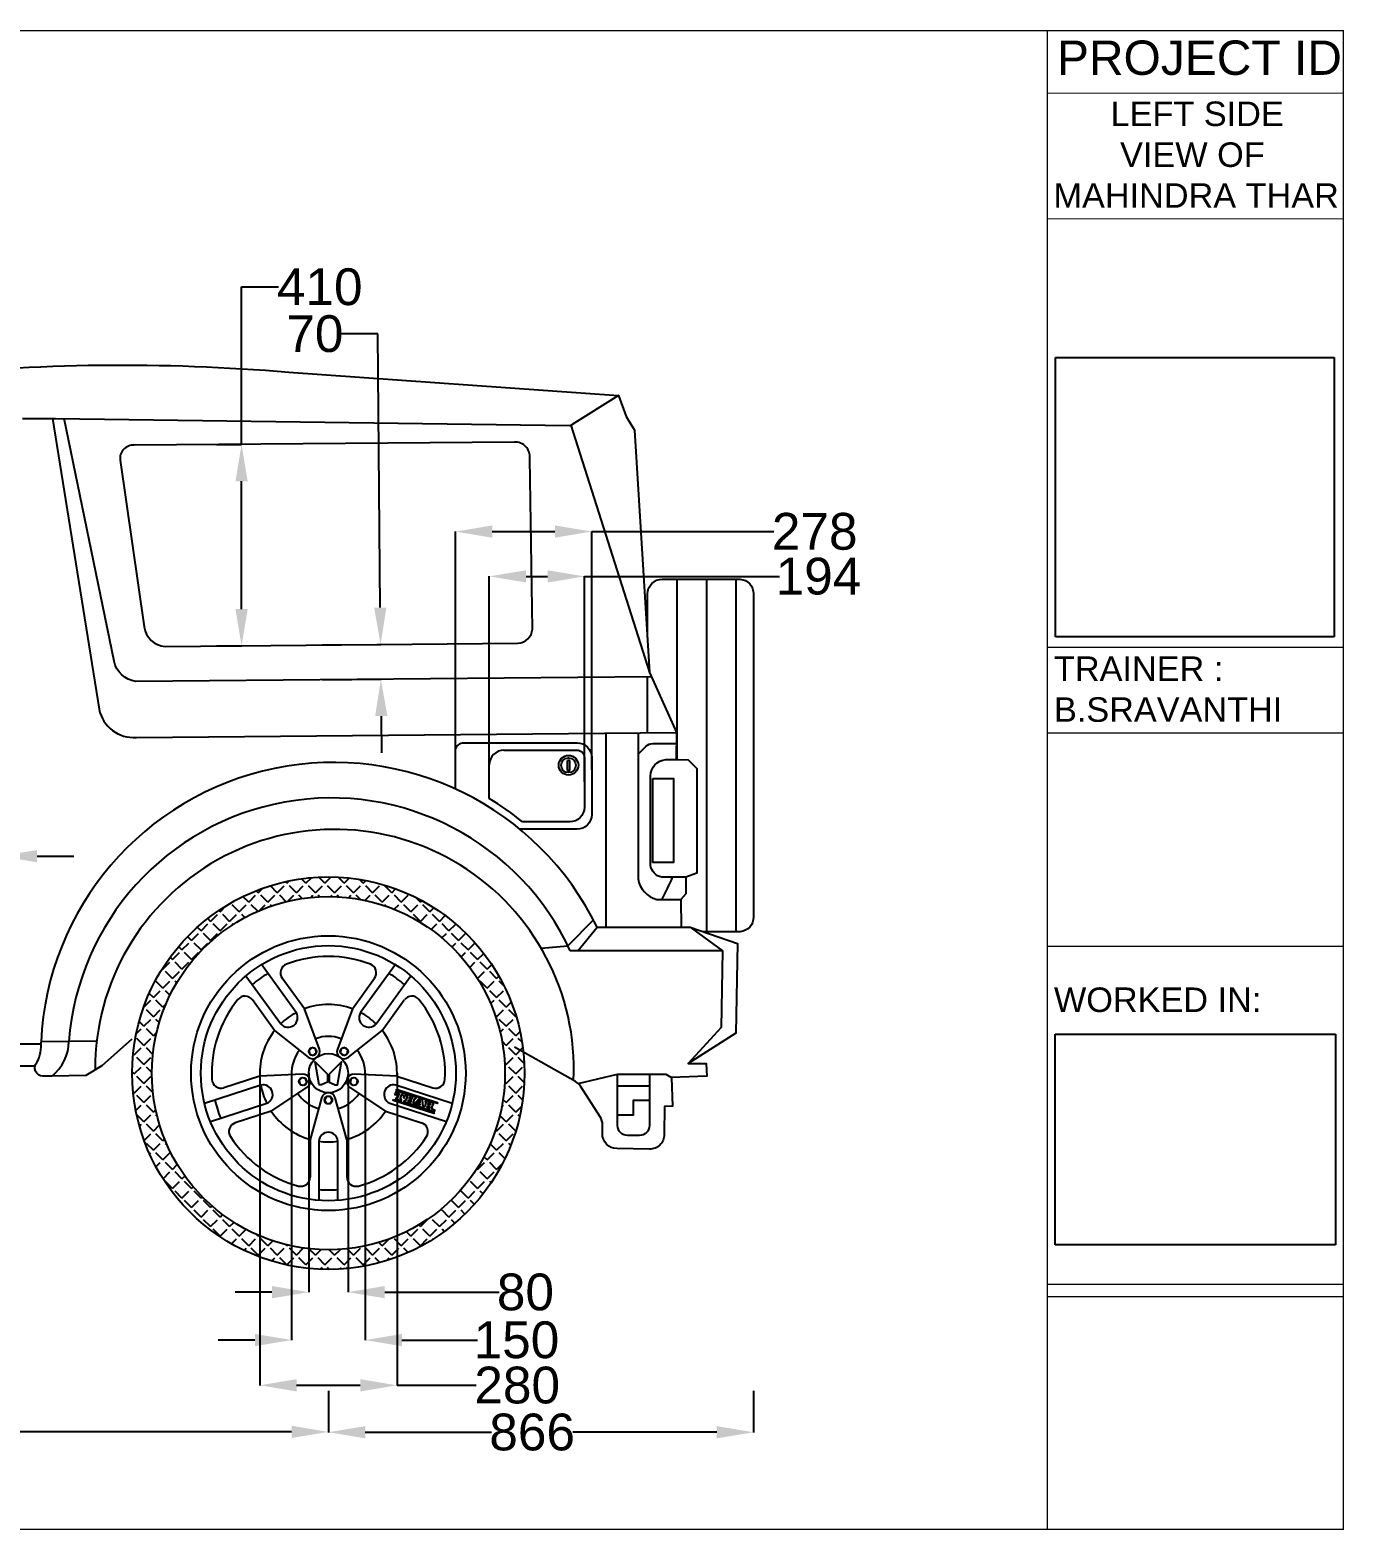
# Model space of a CAD drawing. Header units: millimetres. Extents: x 95227 to 123007, y 41076 to 56298.
# Drawn here: x 120327 to 123007, y 41076 to 44133 of the extents above; entities that cross this region are included whole.
import ezdxf

# ---------------------------------------------------------------- set-up
doc = ezdxf.new("R2010")
doc.units = ezdxf.units.MM
doc.header["$MEASUREMENT"] = 0
doc.layers.add('Dimensions', color=9, linetype='Continuous')
doc.layers.add('Zig Zag', color=7, linetype='ZIGZAG')
doc.styles.get("Standard").update_dxf_attribs({"font": 'arial.ttf'})
doc.linetypes.add('ZIGZAG', pattern='A,0.0001,-0.2,[131,ltypeshp.shx,S=0.2,R=0,X=-0.2,Y=0],-0.4,[131,ltypeshp.shx,S=0.2,R=180,X=0.2,Y=0],-0.2', length=0.8001)
doc.dimstyles.get("Standard").update_dxf_attribs({"dimtxt": 75, "dimasz": 75, "dimexe": 0.18, "dimexo": 0.0625, "dimgap": 0.09, "dimtad": 0, "dimtih": 1, "dimtoh": 1, "dimdec": 0, "dimzin": 0, "dimdsep": 46, "dimtxsty": 'Standard', "dimcen": 0.09, "dimadec": 0, "dimazin": 0, "dimtfac": 1, "dimtdec": 0, "dimtofl": 0, "dimtmove": 0, "dimatfit": 3, "dimfxl": 1, "dimtolj": 1, "dimtzin": 0, "dimarcsym": 0})
picture_1 = doc.add_image_def('image1.jpeg', size_in_pixel=(1023, 1024))
picture_2 = doc.add_image_def('image2.jpg', size_in_pixel=(866, 650))

# ---------------------------------------------------------------- blocks, each defined once
blk = doc.blocks.new('*U3')
blk.add_circle((0, -3.3), 8)
blk.add_arc((0, -3.3), 14.6, 16.3739, 164.0888)
blk = doc.blocks.new('*U4')
at = {"color": 0, "linetype": 'ByBlock', "lineweight": -2, "transparency": 16777216}
for p, rotation in [((86446.1, 54757.7), 215.9999999999999), ((86506.5, 54757.7), 144), ((86427.5, 54700.3), 287.9999999999999), ((86525.1, 54700.3), 72)]:
    blk.add_blockref('*U3', p, dxfattribs=dict(at, rotation=rotation))
blk.add_blockref('*U3', (86476.3, 54664.8), dxfattribs=at)
blk = doc.blocks.new('*U5')
blk.add_lwpolyline([(8, 0), (4, 6.9), (-4, 6.9), (-8, 0), (-4, -6.9), (4, -6.9)], close=True)
blk = doc.blocks.new('*U6')
at = {"color": 0, "linetype": 'ByBlock', "lineweight": -2, "transparency": 16777216}
for p, rotation in [((86444.2, 54760.4), 215.9999999999999), ((86508.4, 54760.4), 144), ((86424.3, 54699.3), 287.9999999999999), ((86528.2, 54699.3), 71.99999999999996)]:
    blk.add_blockref('*U5', p, dxfattribs=dict(at, rotation=rotation))
blk.add_blockref('*U5', (86476.3, 54661.5), dxfattribs=at)
blk = doc.blocks.new('Thar Text')
h = blk.add_hatch(color=1)
h.dxf.hatch_style = 1
h.paths.add_polyline_path([(46.7, -3), (-34.6, 23.4), (-35.1, 21.7), (46.1, -4.7)])
h.paths.add_polyline_path([(-15.4, 11.2, -0.382894), (-13.9, 8.7), (-16.4, 1.4, -0.23712), (-17.9, 0.6), (-19.2, 0.6, 0.31703), (-19.4, 0.4), (-20, -1.3), (-10.7, -4.4), (-10.2, -2.9, 0.242247), (-10.7, -1.1, -0.339913), (-11, -0.2), (-10.4, 1.6, -0.265073), (-10.3, 1.7, -0.273396), (-5.9, 0.3, -0.277258), (-5.9, 0.1), (-6.5, -1.5, -0.294154), (-7.4, -2.3, 0.288317), (-8.7, -3.4), (-9.2, -4.9), (5.4, -9.6), (6, -7.6, -0.393076), (4.7, -5.4), (4.8, -5.1, -0.353837), (6, -4.5), (10.8, -6, -0.376101), (11.5, -7.4, -0.347638), (10.2, -8.3), (9, -8.3), (8.3, -10.5), (27.2, -16.6), (28, -13.9), (26.4, -13.4, -0.348559), (26, -12.8), (26.7, -10.7, -0.381602), (27.7, -10), (29.6, -10.6, -0.406679), (30.5, -12.6), (29.5, -15.8, 0.400639), (30.6, -17.9), (40.6, -21.1), (41.6, -18.3), (36.1, -16.5, -0.333412), (35.2, -15), (35.7, -13.1, 0.344418), (35.1, -11.1, 0.196792), (37.3, -9.2), (38.4, -6.2, 0.356185), (36.6, -3.6), (32, -2.1), (31.3, -4.1, 0.250677), (32, -5.5, -0.521072), (31.7, -7.7, -0.179004), (30.2, -7.8), (28.3, -7.1, -0.34931), (27.9, -6.3), (29.6, -1.4), (22.9, 0.8), (22.1, -1.6, -0.435565), (23.4, -3.7), (21.2, -10.5, -0.584703), (17.9, -10.3), (16.7, 1.7, 0.27519), (15.3, 3.2), (11.4, 4.5), (11.7, -3.1, -0.566637), (11.2, -3.6), (7.8, -2.5, -0.426032), (7.8, -1.8), (9.6, 0.4), (10.1, 2, 0.26241), (9.7, 3.6), (1.6, -5.4, -0.497213), (-1.2, -3.7), (1.2, 3.7, -0.471858), (3.7, 5.1), (4.3, 6.8), (-4.2, 9.6), (-4.9, 7.6, 0.376102), (-4, 6), (-4.7, 3.9, -0.251657), (-9.4, 5.4), (-9.1, 6.4, -0.401256), (-7, 8.1), (-6.3, 10.3), (-16.9, 13.7), (-26.6, 16.8), (-35.8, 19.8), (-38.1, 12.7), (-36.4, 12.1, -0.37191), (-31.2, 15.3, -0.585078), (-30.4, 13.7), (-32.6, 7, -0.316215), (-34.2, 6), (-35.5, 6.1, 0.351509), (-35.9, 5.8), (-36.5, 4.1), (-31, 2.4), (-25.6, 0.6), (-25, 2.3, 0.351509), (-25.2, 2.7), (-26.4, 3.4, -0.316215), (-27, 5.2), (-24.9, 11.9, -0.585078), (-23.3, 12.7, -0.37191), (-21, 7.1), (-19.3, 6.6), (-18.1, 10.1, -0.399434)])
h.paths.add_polyline_path([(40, -23.5), (-41.3, 2.9), (-41.8, 1.3), (39.4, -25.1)])
at = {"color": 1}
for points in [[(-41.3, 2.9), (40, -23.5), (39.4, -25.1), (-41.8, 1.3)], [(-34.6, 23.4), (46.7, -3), (46.1, -4.7), (-35.1, 21.7)]]:
    blk.add_lwpolyline(points, close=True, dxfattribs=at)
blk.add_lwpolyline([(-16.9, 13.7), (-26.6, 16.8), (-35.8, 19.8), (-38.1, 12.7), (-36.4, 12.1, -0.37191), (-31.2, 15.3, -0.585078), (-30.4, 13.7), (-32.6, 7, -0.316215), (-34.2, 6), (-35.5, 6.1, 0.351509), (-35.9, 5.8), (-36.5, 4.1), (-31, 2.4), (-25.6, 0.6), (-25, 2.3, 0.351509), (-25.2, 2.7), (-26.4, 3.4, -0.316215), (-27, 5.2), (-24.9, 11.9, -0.585078), (-23.3, 12.7, -0.37191), (-21, 7.1), (-19.3, 6.6), (-18.1, 10.1, -0.399434), (-15.4, 11.2, -0.382894), (-13.9, 8.7), (-16.4, 1.4, -0.23712), (-17.9, 0.6), (-19.2, 0.6, 0.31703), (-19.4, 0.4), (-20, -1.3), (-10.7, -4.4), (-10.2, -2.9, 0.242247), (-10.7, -1.1, -0.339913), (-11, -0.2), (-10.4, 1.6, -0.265073), (-10.3, 1.7, -0.273396), (-5.9, 0.3, -0.277258), (-5.9, 0.1), (-6.5, -1.5, -0.294154), (-7.4, -2.3, 0.288317), (-8.7, -3.4), (-9.2, -4.9), (5.4, -9.6), (6, -7.6, -0.393076), (4.7, -5.4), (4.8, -5.1, -0.353837), (6, -4.5), (10.8, -6, -0.376101), (11.5, -7.4, -0.347638), (10.2, -8.3), (9, -8.3), (8.3, -10.5), (27.2, -16.6), (28, -13.9), (26.4, -13.4, -0.348559), (26, -12.8), (26.7, -10.7, -0.381602), (27.7, -10), (29.6, -10.6, -0.406679), (30.5, -12.6), (29.5, -15.8, 0.400639), (30.6, -17.9), (40.6, -21.1), (41.6, -18.3), (36.1, -16.5, -0.333412), (35.2, -15), (35.7, -13.1, 0.344418), (35.1, -11.1, 0.196792), (37.3, -9.2), (38.4, -6.2, 0.356185), (36.6, -3.6), (32, -2.1), (31.3, -4.1, 0.250677), (32, -5.5, -0.521072), (31.7, -7.7, -0.179004), (30.2, -7.8), (28.3, -7.1, -0.34931), (27.9, -6.3), (29.6, -1.4), (22.9, 0.8), (22.1, -1.6, -0.435565), (23.4, -3.7), (21.2, -10.5, -0.584703), (17.9, -10.3), (16.7, 1.7, 0.27519), (15.3, 3.2), (11.4, 4.5), (11.7, -3.1, -0.58706), (11.2, -3.6), (7.8, -2.5, -0.426032), (7.8, -1.8), (9.6, 0.4), (10.1, 2, 0.26241), (9.7, 3.6), (1.6, -5.4, -0.497213), (-1.2, -3.7), (1.2, 3.7, -0.471858), (3.7, 5.1), (4.3, 6.8), (-4.2, 9.6), (-4.9, 7.6, 0.376102), (-4, 6), (-4.7, 3.9, -0.251657), (-9.4, 5.4), (-9.1, 6.4, -0.401256), (-7, 8.1), (-6.3, 10.3), (-16.9, 13.7)], format="xyb", dxfattribs=at)
blk = doc.blocks.new('Wheel')
h = blk.add_hatch()
h.set_pattern_fill('ANGLE', color=256, scale=100, angle=45)
h.set_pattern_definition([(45, (-86476.282, -54716.16), (-19.4454365, 19.4454365), [20, -7.5]), (135, (-86476.282, -54716.16), (-19.4454365, -19.4454365), [20, -7.5])])
h.paths.add_polyline_path([(0, 400), (0, 360, -0.414214), (360, 0), (400, 0, 0.414214)])
h.paths.add_polyline_path([(0, 400, 0.414214), (-400, 0), (-360, 0, -0.414214), (0, 360)])
h.paths.add_polyline_path([(-360, 0), (-400, 0, 0.414214), (0, -400), (0, -360, -0.414214)])
h.paths.add_polyline_path([(400, 0), (360, 0, -0.414214), (0, -360), (0, -400, 0.414214)])
for points in [[(-168.2, 198.3), (-97.1, 100.4, 0.916875), (-65.5, 123.4), (-136.6, 221.2)], [(136.6, 221.2), (65.5, 123.4, 0.916875), (97.1, 100.4), (168.2, 198.3)], [(-240.6, -98.7), (-125.5, -61.3, 0.916875), (-137.6, -24.2), (-252.6, -61.6)], [(252.6, -61.6), (137.6, -24.2, 0.916875), (125.5, -61.3), (240.6, -98.7)], [(19.5, -259.3), (19.5, -138.3, 0.916875), (-19.5, -138.3), (-19.5, -259.3)]]:
    blk.add_lwpolyline(points, format="xyb")
for points in [[(-48.9, 131.2), (-94.2, 193.4)], [(48.9, 131.2), (94.2, 193.4)], [(-109.6, 87.1), (-154.8, 149.3)], [(-18.4, 49.2), (-48.9, 131.2)], [(48.9, 131.2), (18.3, 49.1)], [(109.6, 87.1), (154.8, 149.3)], [(-109.6, 87.1), (-41, 32.6)], [(41.1, 32.7), (109.6, 87.1)], [(-1.9, -2), (-1.8, -18.5), (-14.1, -23.7), (-18.9, -23.7), (-27.1, 22.8), (-1.9, -2)], [(1.9, -2), (1.8, -18.5), (14.1, -23.7), (18.9, -23.7), (27, 22.8), (1.9, -2)], [(-139.9, -6), (-213, -29.8)], [(-52.5, -2.3), (-139.9, -6)], [(-116.7, -77.3), (-43.7, -29)], [(43.8, -29), (116.7, -77.3)], [(139.9, -6), (52.4, -2.3)], [(139.9, -6), (213, -29.8)], [(-14.1, -50.6), (-37.5, -134.9)], [(37.5, -134.9), (14, -50.5)], [(-116.7, -77.3), (-189.9, -101.1)], [(116.7, -77.3), (189.9, -101.1)], [(-37.5, -134.9), (-37.5, -211.8)], [(37.5, -134.9), (37.5, -211.8)]]:
    blk.add_lwpolyline(points)
for radius in [400, 360, 280, 260, 40]:
    blk.add_circle((0, 0), radius)
for centre, radius, start, end in [((-78.9, 204.5), 18.8, 111.1117, 216), ((0, 0), 238, 68.8883, 111.1117), ((78.9, 204.5), 18.8, 324, 68.8883), ((0, 0), 238, 121.3003, 130.6997), ((0, 0), 238, 49.3003, 58.6997), ((-170.1, 138.3), 18.8, 36, 140.8883), ((170.1, 138.3), 18.8, 39.1117, 144), ((0, 0), 238, 140.8883, 183.1117), ((0, 0), 140, 117.9935, 134.0065), ((0, 0), 140, 69.5368, 110.4632), ((0, 0), 140, 45.9935, 62.0065), ((0, 0), 238, 356.8883, 39.1117), ((0, 0), 140, 141.5368, 182.4632), ((0, 0), 75, 69.5368, 110.4632), ((0, 0), 140, 357.5368, 38.4632), ((0, 0), 75, 141.5368, 182.4632), ((0, 0), 75, 357.5368, 38.4632), ((-218.9, -11.9), 18.8, 183.1117, 288), ((0, 0), 140, 189.9935, 206.0065), ((218.9, -11.9), 18.8, 252, 356.8883), ((0, 0), 238, 193.3003, 202.6997), ((0, 0), 75, 213.5368, 254.4632), ((0, 0), 75, 285.5368, 326.4632), ((0, 0), 140, 213.5368, 254.4632), ((0, 0), 140, 285.5368, 326.4632), ((-184.1, -119), 18.8, 108, 212.8883), ((184.1, -119), 18.8, 327.1117, 72), ((0, 0), 238, 212.8883, 255.1117), ((0, 0), 140, 261.9935, 278.0065), ((0, 0), 238, 284.8883, 327.1117), ((-56.3, -211.8), 18.8, 255.1117, 0), ((56.3, -211.8), 18.8, 180, 284.8883), ((0, 0), 238, 265.3003, 274.6997)]:
    blk.add_arc(centre, radius, start, end)
for name in ['*U4', '*U6']:
    blk.add_blockref(name, (-86476.3, -54716.2))
at = {"color": 1, "xscale": 1.026477805229593, "yscale": 1.026477805229593, "zscale": 1.026477805229593}
blk.add_blockref('Thar Text', (174.7, -56.7), dxfattribs=at)
blk = doc.blocks.new('*D133')
at = {"layer": 'Defpoints', "color": 0, "transparency": 16777216}
for p in [(120895.7, 42007.1), (120975.7, 42007.1), (120975.7, 41560.7)]:
    blk.add_point(p, dxfattribs=at)
at = {"layer": 'Dimensions', "color": 0, "lineweight": -2, "transparency": 16777216}
for p, q in [((120895.7, 42007), (120895.7, 41560.5)), ((120975.7, 42007), (120975.7, 41560.5)), ((120820.7, 41560.7), (120745.7, 41560.7)), ((121050.7, 41560.7), (121283.8, 41560.7))]:
    blk.add_line(p, q, dxfattribs=at)
at = {"layer": 'Dimensions', "color": 0, "transparency": 16777216}
for points in [[(120820.7, 41573.2), (120820.7, 41548.2), (120895.7, 41560.7)], [(121050.7, 41573.2), (121050.7, 41548.2), (120975.7, 41560.7)]]:
    blk.add_solid(points, dxfattribs=at)
at = {"layer": 'Dimensions', "color": 0, "transparency": 16777216, "insert": (121337.5, 41560.7), "char_height": 75, "attachment_point": 5}
blk.add_mtext('\\A1;80', dxfattribs=at)
blk = doc.blocks.new('*D134')
at = {"layer": 'Defpoints', "color": 0, "transparency": 16777216}
for p in [(120860.7, 42007.1), (121010.7, 42007.1), (121010.7, 41463.1)]:
    blk.add_point(p, dxfattribs=at)
at = {"layer": 'Dimensions', "color": 0, "lineweight": -2, "transparency": 16777216}
for p, q in [((120860.7, 42007), (120860.7, 41462.9)), ((121010.7, 42007), (121010.7, 41462.9)), ((120785.7, 41463.1), (120710.7, 41463.1)), ((121085.7, 41463.1), (121239.9, 41463.1))]:
    blk.add_line(p, q, dxfattribs=at)
at = {"layer": 'Dimensions', "color": 0, "transparency": 16777216}
for points in [[(120785.7, 41475.6), (120785.7, 41450.6), (120860.7, 41463.1)], [(121085.7, 41475.6), (121085.7, 41450.6), (121010.7, 41463.1)]]:
    blk.add_solid(points, dxfattribs=at)
at = {"layer": 'Dimensions', "color": 0, "transparency": 16777216, "insert": (121319.2, 41463.1), "char_height": 75, "attachment_point": 5}
blk.add_mtext('\\A1;150', dxfattribs=at)
blk = doc.blocks.new('*D135')
at = {"layer": 'Defpoints', "color": 0, "transparency": 16777216}
for p in [(120795.7, 42007.1), (121075.7, 42007.1), (121075.7, 41370.9)]:
    blk.add_point(p, dxfattribs=at)
at = {"layer": 'Dimensions', "color": 0, "lineweight": -2, "transparency": 16777216}
for p, q in [((120795.7, 42007), (120795.7, 41370.7)), ((121075.7, 42007), (121075.7, 41370.7)), ((120870.7, 41370.9), (121000.7, 41370.9)), ((121075.7, 41370.9), (121237.3, 41370.9))]:
    blk.add_line(p, q, dxfattribs=at)
at = {"layer": 'Dimensions', "color": 0, "transparency": 16777216}
for points in [[(120870.7, 41383.4), (120870.7, 41358.4), (120795.7, 41370.9)], [(121000.7, 41383.4), (121000.7, 41358.4), (121075.7, 41370.9)]]:
    blk.add_solid(points, dxfattribs=at)
at = {"layer": 'Dimensions', "color": 0, "transparency": 16777216, "insert": (121320.7, 41370.9), "char_height": 75, "attachment_point": 5}
blk.add_mtext('\\A1;280', dxfattribs=at)
blk = doc.blocks.new('*D185')
at = {"layer": 'Defpoints', "color": 0, "transparency": 16777216}
for p in [(120707.6, 43288.6), (120707.6, 42878), (120758.7, 42878)]:
    blk.add_point(p, dxfattribs=at)
at = {"layer": 'Dimensions', "color": 0, "lineweight": -2, "transparency": 16777216}
for p, q in [((120758.7, 43288.6), (120758.7, 43609.6)), ((120758.7, 43609.6), (120833.7, 43609.6)), ((120707.7, 43288.6), (120758.8, 43288.6)), ((120758.7, 42953), (120758.7, 43213.6)), ((120707.7, 42878), (120758.8, 42878))]:
    blk.add_line(p, q, dxfattribs=at)
at = {"layer": 'Dimensions', "color": 0, "transparency": 16777216}
for points in [[(120746.2, 43213.6), (120771.2, 43213.6), (120758.7, 43288.6)], [(120746.2, 42953), (120771.2, 42953), (120758.7, 42878)]]:
    blk.add_solid(points, dxfattribs=at)
at = {"layer": 'Dimensions', "color": 0, "transparency": 16777216, "insert": (120918, 43609.6), "char_height": 75, "attachment_point": 5}
blk.add_mtext('\\A1;410', dxfattribs=at)
blk = doc.blocks.new('*D186')
at = {"layer": 'Defpoints', "color": 0, "transparency": 16777216}
for p in [(120922.8, 42879.9), (121042.2, 42881), (120923.5, 42808.9)]:
    blk.add_point(p, dxfattribs=at)
at = {"layer": 'Dimensions', "color": 0, "lineweight": -2, "transparency": 16777216}
for p, q in [((121036.5, 43514.1), (120961.5, 43514.1)), ((121041.5, 42956), (121036.5, 43514.1)), ((120922.9, 42879.9), (121042.4, 42881)), ((120923.5, 42808.9), (121043, 42810)), ((121043.5, 42735), (121044.2, 42660))]:
    blk.add_line(p, q, dxfattribs=at)
at = {"layer": 'Dimensions', "color": 0, "transparency": 16777216}
for points in [[(121054, 42956.1), (121029, 42955.9), (121042.2, 42881)], [(121056, 42735.1), (121031, 42734.9), (121042.8, 42810)]]:
    blk.add_solid(points, dxfattribs=at)
at = {"layer": 'Dimensions', "color": 0, "transparency": 16777216, "insert": (120908.1, 43514.1), "char_height": 75, "attachment_point": 5}
blk.add_mtext('\\A1;70', dxfattribs=at)
blk = doc.blocks.new('*D187')
at = {"layer": 'Defpoints', "color": 0, "transparency": 16777216}
for p in [(121472.8, 43111.1), (121194.9, 42625.1), (121472.8, 42625.1)]:
    blk.add_point(p, dxfattribs=at)
at = {"layer": 'Dimensions', "color": 0, "lineweight": -2, "transparency": 16777216}
for p, q in [((121194.9, 42625.1), (121194.9, 43111.3)), ((121269.9, 43111.1), (121397.8, 43111.1)), ((121472.8, 42625.1), (121472.8, 43111.3)), ((121472.8, 43111.1), (121843.8, 43111.1))]:
    blk.add_line(p, q, dxfattribs=at)
at = {"layer": 'Dimensions', "color": 0, "transparency": 16777216}
for points in [[(121269.9, 43123.6), (121269.9, 43098.6), (121194.9, 43111.1)], [(121397.8, 43123.6), (121397.8, 43098.6), (121472.8, 43111.1)]]:
    blk.add_solid(points, dxfattribs=at)
at = {"layer": 'Dimensions', "color": 0, "transparency": 16777216, "insert": (121927.4, 43111.1), "char_height": 75, "attachment_point": 5}
blk.add_mtext('\\A1;278', dxfattribs=at)
blk = doc.blocks.new('*D188')
at = {"layer": 'Defpoints', "color": 0, "transparency": 16777216}
for p in [(121457.8, 43019.7), (121263.8, 42601.2), (121457.8, 42601.2)]:
    blk.add_point(p, dxfattribs=at)
at = {"layer": 'Dimensions', "color": 0, "lineweight": -2, "transparency": 16777216}
for p, q in [((121263.8, 42601.3), (121263.8, 43019.9)), ((121338.8, 43019.7), (121382.8, 43019.7)), ((121457.8, 42601.3), (121457.8, 43019.9)), ((121457.8, 43019.7), (121855.8, 43019.7))]:
    blk.add_line(p, q, dxfattribs=at)
at = {"layer": 'Dimensions', "color": 0, "transparency": 16777216}
for points in [[(121338.8, 43032.2), (121338.8, 43007.2), (121263.8, 43019.7)], [(121382.8, 43032.2), (121382.8, 43007.2), (121457.8, 43019.7)]]:
    blk.add_solid(points, dxfattribs=at)
at = {"layer": 'Dimensions', "color": 0, "transparency": 16777216, "insert": (121935.1, 43019.7), "char_height": 75, "attachment_point": 5}
blk.add_mtext('\\A1;194', dxfattribs=at)
blk = doc.blocks.new('*D123')
at = {"layer": 'Defpoints', "color": 0, "transparency": 16777216}
for p in [(118485.7, 41359.8), (120935.7, 41359.8), (120935.7, 41275.9)]:
    blk.add_point(p, dxfattribs=at)
at = {"layer": 'Dimensions', "color": 0, "lineweight": -2, "transparency": 16777216}
for p, q in [((118485.7, 41359.7), (118485.7, 41275.7)), ((120935.7, 41359.7), (120935.7, 41275.7)), ((118560.7, 41275.9), (119598.1, 41275.9)), ((120860.7, 41275.9), (119823.3, 41275.9))]:
    blk.add_line(p, q, dxfattribs=at)
at = {"layer": 'Dimensions', "color": 0, "transparency": 16777216}
for points in [[(118560.7, 41288.4), (118560.7, 41263.4), (118485.7, 41275.9)], [(120860.7, 41288.4), (120860.7, 41263.4), (120935.7, 41275.9)]]:
    blk.add_solid(points, dxfattribs=at)
at = {"layer": 'Dimensions', "color": 0, "transparency": 16777216, "insert": (119710.7, 41275.9), "char_height": 75, "attachment_point": 5}
blk.add_mtext('\\A1;2450', dxfattribs=at)
blk = doc.blocks.new('*D124')
at = {"layer": 'Defpoints', "color": 0, "transparency": 16777216}
for p in [(120935.7, 41359.8), (121802.6, 41359.8), (121802.6, 41275.2)]:
    blk.add_point(p, dxfattribs=at)
at = {"layer": 'Dimensions', "color": 0, "lineweight": -2, "transparency": 16777216}
for p, q in [((120935.7, 41359.7), (120935.7, 41275)), ((121802.6, 41359.7), (121802.6, 41275)), ((121010.7, 41275.2), (121268.2, 41275.2)), ((121727.6, 41275.2), (121434.1, 41275.2))]:
    blk.add_line(p, q, dxfattribs=at)
at = {"layer": 'Dimensions', "color": 0, "transparency": 16777216}
for points in [[(121010.7, 41287.7), (121010.7, 41262.7), (120935.7, 41275.2)], [(121727.6, 41287.7), (121727.6, 41262.7), (121802.6, 41275.2)]]:
    blk.add_solid(points, dxfattribs=at)
at = {"layer": 'Dimensions', "color": 0, "transparency": 16777216, "insert": (121351.2, 41275.2), "char_height": 75, "attachment_point": 5}
blk.add_mtext('\\A1;866', dxfattribs=at)
blk = doc.blocks.new('*D196')
at = {"layer": 'Defpoints', "color": 0, "transparency": 16777216}
for p in [(120266.7, 42449.4), (120003.7, 42363.8), (120266.8, 42364.2)]:
    blk.add_point(p, dxfattribs=at)
at = {"layer": 'Dimensions', "color": 0, "lineweight": -2, "transparency": 16777216}
for p, q in [((119928.6, 42448.9), (119853.6, 42448.8)), ((120003.7, 42363.9), (120003.6, 42449.2)), ((120266.8, 42364.2), (120266.7, 42449.6)), ((120341.7, 42449.5), (120416.7, 42449.6))]:
    blk.add_line(p, q, dxfattribs=at)
at = {"layer": 'Dimensions', "color": 0, "transparency": 16777216}
for points in [[(119928.6, 42461.4), (119928.6, 42436.4), (120003.6, 42449)], [(120341.7, 42462), (120341.7, 42437), (120266.7, 42449.4)]]:
    blk.add_solid(points, dxfattribs=at)
at = {"layer": 'Dimensions', "color": 0, "transparency": 16777216, "insert": (120135.2, 42449.2), "char_height": 75, "attachment_point": 5}
blk.add_mtext('\\A1;263', dxfattribs=at)

msp = doc.modelspace()

# ---------------------------------------------------------------- linework, layer by layer
at = {"const_width": 2.5}
for points in [[(117436.4, 44132.2), (122402, 44132.2), (122402, 41077.2), (117436.4, 41077.2)], [(122402, 44132.2), (123005.6, 44132.2), (123005.6, 41077.2), (122402, 41077.2)]]:
    msp.add_lwpolyline(points, close=True, dxfattribs=at)
for points in [[(122402, 44004.6), (123005.6, 44004.6)], [(122402, 43748.6), (123005.6, 43748.6)], [(122402, 42875.1), (123005.6, 42875.1)], [(122402, 42700.6), (123005.6, 42700.6)], [(122402, 42265.7), (123005.6, 42265.7)], [(122402, 41576.7), (123005.6, 41576.7)], [(122402, 41551.7), (123005.6, 41551.7)]]:
    msp.add_lwpolyline(points, dxfattribs=at)
at = {"color": 0}
for points in [[(120085.2, 43427.5, -0.048358), (120855.3, 43435.9), (121527.1, 43388.1), (121543.2, 43345.7), (121559.8, 43317.8), (121590.5, 42823.8), (121645.6, 42701.2), (121644.7, 42646.3), (121669.1, 42646), (121686.9, 42627.8), (121686.8, 42415.1), (121664.6, 42406.4), (121664.6, 42373), (121654.4, 42361.4), (121655, 42304.9)], [(120373.1, 43341.8), (120468.2, 42748.9, 0.378412), (120544.2, 42691.6), (121645.6, 42701.2)], [(121594.5, 42814.8), (120542.8, 42805.6, -0.320338), (120498.7, 42846.7), (120397.1, 43341.5)], [(120603, 42877), (121322.3, 42883.5, 0.376749), (121351.8, 42912.3), (121346.4, 43260.1, 0.455719), (121314.9, 43293.6), (120539.5, 43287.2, 0.472749), (120511, 43256.6), (120560.1, 42916.8, 0.357447), (120603, 42877)], [(121567.2, 42700.6), (121567.2, 42403.3, 0.292648), (121605.4, 42361), (121654.4, 42361.4)], [(121194.9, 42586.5), (121194.9, 42663.7, -0.43798), (121212.7, 42680.5), (121442.8, 42680.5, -0.414214), (121472.8, 42650.5), (121472.8, 42534.3, -0.414214), (121442.8, 42504.3), (121326.2, 42504.3)], [(121293.8, 42665.5), (121442.8, 42665.5, -0.414214), (121457.8, 42650.5), (121457.8, 42549.3, -0.414214), (121427.8, 42519.3), (121331.6, 42519.3)], [(121567.2, 42657.3), (121583.1, 42673.3, -0.198912), (121597.3, 42679.1), (121645.2, 42679.1)], [(121664.6, 42406.4), (121615.4, 42406.4, -0.321232), (121592.5, 42431.3), (121592.5, 42612.6, -0.389019), (121623.8, 42646.3), (121644.7, 42646.3)], [(121636.9, 42406.4, -0.018919), (121615.8, 42361.7)], [(121673.6, 42304.9), (121739.7, 42256.4), (121736.8, 42100.3), (121669.2, 42026.8), (121706.4, 42026.6), (121707.3, 42001.1), (121635.7, 41998.6), (121637.2, 41939.8), (121621.1, 41939.4), (121620.7, 41882, -0.417683), (121590.2, 41852.1), (121523.8, 41853.3, -0.414214), (121494.4, 41883.8), (121494.7, 41901.5, 0.14824), (121489.9, 41918.3), (121449.9, 41980.5, 0.1219), (121439.4, 41990.4), (121315.4, 42060.4)], [(120535.2, 42076.1), (120473.6, 42022.3), (120441.2, 42002.7), (120371.7, 42001.1), (120353.4, 42000.7, -0.621937), (120341.2, 42028.9, 0.144193), (120349.7, 42071.3)], [(120371.7, 42001.1, 0.228452), (120406.5, 42072)]]:
    msp.add_lwpolyline(points, format="xyb", dxfattribs=at)
for points in [[(121527.1, 43388.1), (121433, 43329.1)], [(120312.1, 43341.4), (120379.2, 43341.8), (121427.5, 43327.6)], [(121585.5, 42814.7), (121585.5, 42700.7)], [(121501.5, 42700), (121501.5, 42304.9)], [(121263.8, 42567), (121263.8, 42635.5)], [(121423.2, 42624.4), (121423.2, 42644.4)], [(121428.2, 42644.4), (121423.2, 42644.4)], [(121428.2, 42624.4), (121423.2, 42624.4)], [(121428.2, 42624.4), (121428.2, 42644.4)], [(121476, 42319.8), (121424, 42266.9)], [(121444.6, 42256.4), (121483.5, 42304.9)], [(121483.5, 42304.9), (121673.6, 42304.9)], [(121673.6, 42304.9), (121770, 42271.4), (121766.6, 42088.4), (121669.2, 42026.8)], [(121369.7, 42262.1), (121424, 42266.9)], [(121739.7, 42256.4), (121429, 42256.4)], [(120463.3, 42072.6), (120349.7, 42071.3)], [(119086.2, 42066.7), (120349.9, 42066.7)], [(119119.7, 42022), (120337.6, 42022)], [(121445.3, 41986.1), (121525.5, 42004.9), (121623.7, 42004.9), (121635.7, 41998.6)], [(121525.5, 41981.1), (121590.2, 41981.1)], [(121525.5, 41922.3), (121557.9, 41922.3), (121557.9, 41951.9), (121590.2, 41951.9)]]:
    msp.add_lwpolyline(points, dxfattribs=at)
msp.add_lwpolyline([(121430.4, 43327.9), (121590.5, 42823.8)])
msp.add_lwpolyline([(121586.5, 42894.9), (121586.5, 42984, -0.414214), (121616.5, 43014), (121775.6, 43014, -0.404619), (121802.6, 42984), (121802.6, 42325.5, -0.402189), (121775.5, 42295.5), (121698.3, 42295.5)], format="xyb")
msp.add_lwpolyline([(121597.5, 42607.6), (121639.7, 42607.6), (121639.7, 42436.3), (121597.5, 42436.3)], close=True, dxfattribs=at)
msp.add_lwpolyline([(121545.5, 41880.2, -0.414214), (121525.5, 41900.2), (121525.5, 42004.9), (121590.2, 42004.9), (121590.2, 41900.2, -0.414214), (121570.2, 41880.2)], format="xyb", close=True, dxfattribs=at)
for radius in [20, 15]:
    msp.add_circle((121425.4, 42634.8), radius, dxfattribs=at)
for centre, radius, start, end in [((121427.7, 43337.6), 10, 269.2225, 302.0818), ((121293.8, 42635.5), 30, 90, 180), ((120946.4, 42043.2), 597.4, 25.9732, 177.3047), ((120941.7, 42031.4), 536.7, 24.7845, 175.6631), ((120946.4, 42043.2), 612.4, 51.0268, 58.7837), ((120948.1, 42016), 488.1, 357.2366, 180.2323)]:
    msp.add_arc(centre, radius, start, end, dxfattribs=at)
at = {"layer": 'Zig Zag', "ltscale": 3}
for points in [[(121646.5, 43014), (121646.5, 42646.3)], [(121706.5, 43014), (121706.5, 42295.5)], [(121766.5, 43014), (121766.5, 42295.5)]]:
    msp.add_lwpolyline(points, dxfattribs=at)

# ---------------------------------------------------------------- block references
at = {"color": 0}
msp.add_blockref('Wheel', (120935.7, 42007.1), dxfattribs=at)

# ---------------------------------------------------------------- texts
at = {"attachment_point": 1}
for s, width, heights, insert, char_height in [('PROJECT ID', 571.664, [52.8], (122421.4, 44112), 69.98), ('      LEFT SIDE\\P       VIEW OF MAHINDRA THAR', 582.913, [357], (122414.4, 43987.7), 49.986), ('TRAINER :^JB.SRAVANTHI', 585.31, [147.1], (122415.4, 42856.6), 49.986), ('WORKED IN:', 558.131, [55.1], (122415.3, 42181.8), 49.99)]:
    msp.add_mtext_dynamic_manual_height_columns(s, width=width, gutter_width=0, heights=heights, dxfattribs=dict(at, insert=insert, char_height=char_height))

# ---------------------------------------------------------------- dimensions: what is measured, and where the dimension line sits
at = {"layer": 'Dimensions', "color": 8}
for base, p1, p2, angle, text, picture, middle in [((120758.7, 42878), (120707.6, 43288.6), (120707.6, 42878), 270, '410', '*D185', (120918, 43609.6)), ((121042.2, 42881), (120923.5, 42808.9), (120922.8, 42879.9), 90.5199, '70', '*D186', (120908.1, 43514.1)), ((121802.6, 41275.2), (120935.7, 41359.8), (121802.6, 41359.8), 0, '866', '*D124', (121351.2, 41275.2))]:
    dim = msp.add_linear_dim(base=base, p1=p1, p2=p2, angle=angle, text=text, dimstyle='Standard', dxfattribs=at)
    dim.commit()
    dim.dimension.update_dxf_attribs({"geometry": picture, "text_midpoint": middle, "dimtype": 161})
for base, p1, p2, picture, middle in [((121472.8, 43111.1), (121194.9, 42625.1), (121472.8, 42625.1), '*D187', (121927.4, 43111.1)), ((121457.8, 43019.7), (121263.8, 42601.2), (121457.8, 42601.2), '*D188', (121935.1, 43019.7)), ((121010.7, 41463.1), (120860.7, 42007.1), (121010.7, 42007.1), '*D134', (121319.2, 41463.1)), ((120975.7, 41560.7), (120895.7, 42007.1), (120975.7, 42007.1), '*D133', (121337.5, 41560.7)), ((121075.7, 41370.9), (120795.7, 42007.1), (121075.7, 42007.1), '*D135', (121320.7, 41370.9))]:
    dim = msp.add_linear_dim(base=base, p1=p1, p2=p2, angle=0, dimstyle='Standard', dxfattribs=at)
    dim.commit()
    dim.dimension.update_dxf_attribs({"geometry": picture, "text_midpoint": middle, "dimtype": 161})
for p1, p2, distance, picture, middle in [((120003.7, 42363.8), (120266.8, 42364.2), 85.2, '*D196', (120135.2, 42449.2)), ((118485.7, 41359.8), (120935.7, 41359.8), -83.9, '*D123', (119710.7, 41275.9))]:
    dim = msp.add_aligned_dim(p1=p1, p2=p2, distance=distance, dimstyle='Standard', dxfattribs=at)
    dim.commit()
    dim.dimension.update_dxf_attribs({"geometry": picture, "text_midpoint": middle})

# ---------------------------------------------------------------- pictures from other files: only their frames are drawn
image = msp.add_image(picture_1, insert=(122418.6, 42896.8), size_in_units=(568.4, 568.9))
image.dxf.flags = 7
at = {"layer": 'Dimensions', "color": 18}
image = msp.add_image(picture_2, insert=(122417.6, 41657.4), size_in_units=(571.9, 429.3), dxfattribs=at)
image.dxf.flags = 7

doc.saveas('drawing.dxf')
